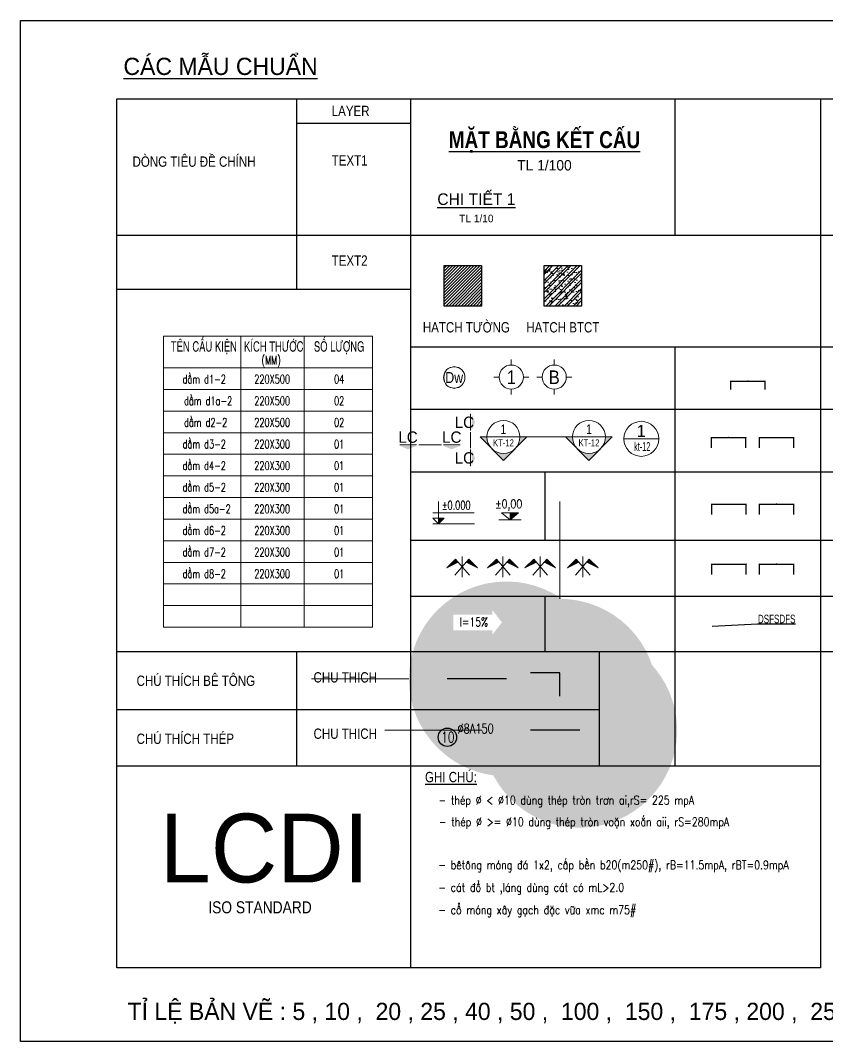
# Model space of a CAD drawing. Extents: x 597247 to 597986, y 2301157 to 2301524.
# Drawn here: x 597726.6 to 597871.5, y 2301340.3 to 2301523.8 of the extents above; entities that cross this region are included whole.
import ezdxf
from ezdxf.enums import TextEntityAlignment as Align

# ---------------------------------------------------------------- set-up
doc = ezdxf.new("R2010")
doc.units = 0
doc.header["$MEASUREMENT"] = 0
doc.linetypes.add('DASHDOT', pattern=[1, 0.5, -0.25, 0, -0.25])
doc.linetypes.add('HIDDEN', pattern=[0.375, 0.25, -0.125])
doc.layers.get('0').update_dxf_attribs({"color": 8, "linetype": 'CONTINUOUS', "lineweight": 9})
doc.layers.get('DEFPOINTS').update_dxf_attribs({"color": 8, "linetype": 'CONTINUOUS'})
for name, color, linetype, lineweight in [('ISO', 153, 'CONTINUOUS', 13), ('LC Dim', 8, 'CONTINUOUS', 18), ('LC Hatch', 252, 'CONTINUOUS', 9), ('LC ISO', 153, 'CONTINUOUS', 13), ('LC Khac', 4, 'CONTINUOUS', 9), ('LC MANH DUT', 35, 'HIDDEN', 5), ('LC Net manh', 239, 'CONTINUOUS', 5), ('LC Net thay', 7, 'CONTINUOUS', 25), ('LC Net truc', 79, 'DASHDOT', 13), ('LC Text1', 3, 'CONTINUOUS', 20), ('LC Text2', 7, 'CONTINUOUS', 25)]:
    doc.layers.add(name, color=color, linetype=linetype, lineweight=lineweight)
doc.styles.add('Arial', font='arial.ttf')
doc.styles.add('Brief text', font='VHHELS.ttf')
doc.styles.add('General text 2', font='arial.ttf')
doc.styles.add('HOATBIF', font='hoatbif.shx', dxfattribs={"width": 0.7})
doc.styles.add('LC 1', font='VHAVANB.ttf')
doc.styles.add('LC 2', font='VHARIALN.ttf', dxfattribs={"width": 0.7})
doc.styles.add('LC 3', font='vnsimli.shx', dxfattribs={"width": 0.75})
doc.styles.add('LC3', font='VHARIALB.ttf', dxfattribs={"width": 0.8})
doc.styles.add('T1', font='Vnsimli.shx', dxfattribs={"width": 0.8})
doc.styles.add('T2', font='VHARIAL.ttf', dxfattribs={"width": 0.8})
doc.styles.add('text', font='hoatbif.shx', dxfattribs={"width": 0.7})
doc.styles.add('text1', font='VHHELS.ttf', dxfattribs={"width": 0.7, "height": 300})
doc.dimstyles.new('1-100(1-25)', dxfattribs={"dimscale": 25, "dimtxt": 2.5, "dimasz": 0.35, "dimexe": 0.5, "dimexo": 1, "dimgap": 0.8, "dimtad": 1, "dimdec": 0, "dimzin": 0, "dimdsep": 46, "dimtxsty": 'HOATBIF', "dimblk1": 'DOT', "dimblk2": 'DOT', "dimsah": 1, "dimcen": -1, "dimdle": 1, "dimclrd": 256, "dimclre": 256, "dimclrt": 4, "dimadec": 3, "dimazin": 2, "dimtfac": 0.333333, "dimtdec": 0, "dimtix": 1, "dimtmove": 2, "dimatfit": 3, "dimldrblk": 'DOT', "dimfxl": 1, "dimtvp": 0.833333, "dimtolj": 1, "dimtzin": 0, "dimarcsym": 0})
doc.dimstyles.new('1-20', dxfattribs={"dimscale": 100, "dimtxt": 2.5, "dimasz": 0.35, "dimexe": 0.5, "dimexo": 0, "dimgap": 0.8, "dimtad": 1, "dimdec": 0, "dimlfac": 0.2, "dimzin": 0, "dimdsep": 46, "dimtxsty": 'HOATBIF', "dimblk1": 'DOT', "dimblk2": 'DOT', "dimsah": 1, "dimcen": -1, "dimdle": 1, "dimclrd": 256, "dimclre": 256, "dimclrt": 4, "dimadec": 3, "dimazin": 2, "dimtfac": 0.333333, "dimtdec": 0, "dimtix": 1, "dimtmove": 2, "dimatfit": 3, "dimldrblk": 'DOT', "dimfxl": 1, "dimtvp": 0.833333, "dimtolj": 1, "dimtzin": 0, "dimarcsym": 0})

# ---------------------------------------------------------------- blocks, each defined once
blk = doc.blocks.new('CT')
at = {"layer": 'LC Text1', "lineweight": 15}
blk.add_hatch(color=4, dxfattribs=at).paths.add_polyline_path([(3.25, 1.6), (1.64, 1.6), (1.64, 0)])
at = {"layer": 'LC Text1', "color": 4, "lineweight": 15, "ltscale": 50}
for p, q in [((0.05, 3.14), (12, 3.14)), ((12.09, 0), (0, 0))]:
    blk.add_line(p, q, dxfattribs=at)
for points in [[(1.64, 6.43), (1.64, 0)], [(1.64, 0), (0.03, 1.6), (1.64, 1.6)], [(1.64, 0), (3.25, 1.6), (1.64, 1.6)]]:
    blk.add_lwpolyline(points, dxfattribs=at)
at = {"layer": 'LC Text1', "color": 4, "style": 'LC 3', "width": 0.75}
blk.add_attdef('CT', (1.91, 3.5), '', height=2.2, dxfattribs=at)
blk = doc.blocks.new('DXicon')
at = {"layer": 'LC Hatch', "ltscale": 50}
for points in [[(-1.15, 4.39), (-1.9, 5.26), (-4.45, 2.69)], [(4.45, 2.69), (1.9, 5.26), (1.15, 4.39)]]:
    blk.add_hatch(color=252, dxfattribs=at).paths.add_polyline_path(points)
at = {"layer": 'LC Net manh', "color": 8, "ltscale": 50}
for p, q in [((0, 0.04), (0, 6.04)), ((-1.9, 5.26), (-4.45, 2.69)), ((-4.45, 2.69), (-1.15, 4.39)), ((-2.13, 0.57), (1.9, 5.26)), ((2.13, 0.57), (-1.9, 5.26)), ((4.45, 2.69), (1.15, 4.39)), ((1.9, 5.26), (4.45, 2.69))]:
    blk.add_line(p, q, dxfattribs=at)
blk = doc.blocks.new('DOT')
at = {"layer": 'LC Dim', "color": 4}
blk.add_line((-1, -1), (1, 1), dxfattribs=at)
at = {"layer": 'LC Dim'}
blk.add_line((-3, 0), (3, 0), dxfattribs=at)
at = {"layer": 'LC Dim', "color": 4}
blk.add_lwpolyline([(0.5, 1), (-1, -0.5), (-0.5, -1), (1, 0.5)], close=True, dxfattribs=at)
blk = doc.blocks.new('TTRUC')
at = {"layer": 'LC ISO'}
for p, q in [((0, 6.95), (0, 10.13)), ((-6.95, 0), (-10.13, 0)), ((6.95, 0), (10.13, 0)), ((0, -6.95), (0, -10.13))]:
    blk.add_line(p, q, dxfattribs=at)
at = {"layer": 'LC Net manh'}
blk.add_circle((0, 0), 6.95, dxfattribs=at)
blk = doc.blocks.new('TIEUDE1')
at = {"layer": 'LC Text2', "color": 7, "style": 'LC 1'}
blk.add_attdef('TIªU§Ò', text='', height=5, dxfattribs=at).set_placement((0, 0), align=Align.BOTTOM_CENTER)
blk.add_attdef('TL', text='', height=3, dxfattribs=at).set_placement((0, -2), align=Align.TOP_CENTER)
blk = doc.blocks.new('TIEUDE2')
at = {"layer": 'LC Text2', "color": 7, "style": 'LC 1'}
blk.add_attdef('%%UTIªU§Ò', text='', height=3.5, dxfattribs=at).set_placement((0, 0), align=Align.BOTTOM_CENTER)
blk.add_attdef('TL', text='', height=2.2, dxfattribs=at).set_placement((0, -1.8), align=Align.TOP_CENTER)
blk = doc.blocks.new('*D51')
at = {"layer": 'DEFPOINTS', "color": 0, "ltscale": 2, "transparency": 16777216}
for p in [(597860.34, 2301458.96), (597854.17, 2301457.4), (597860.34, 2301457.4)]:
    blk.add_point(p, dxfattribs=at)
at = {"layer": 'ISO', "lineweight": -2, "ltscale": 2, "transparency": 16777216}
for p, q in [((597854.17, 2301457.46), (597854.17, 2301458.99)), ((597854.19, 2301458.96), (597860.32, 2301458.96)), ((597860.34, 2301457.46), (597860.34, 2301458.99))]:
    blk.add_line(p, q, dxfattribs=at)
at = {"layer": 'ISO', "lineweight": -2, "ltscale": 2, "transparency": 16777216, "xscale": 0.021, "yscale": 0.021, "zscale": 0.021, "rotation": 180}
blk.add_blockref('DOT', (597854.17, 2301458.96), dxfattribs=at)
at = {"layer": 'ISO', "lineweight": -2, "ltscale": 2, "transparency": 16777216, "xscale": 0.021, "yscale": 0.021, "zscale": 0.021}
blk.add_blockref('DOT', (597860.34, 2301458.96), dxfattribs=at)
at = {"layer": 'ISO', "color": 4, "ltscale": 2, "transparency": 16777216, "insert": (597857.25, 2301459.09), "char_height": 0.15, "attachment_point": 5, "style": 'HOATBIF'}
blk.add_mtext('\\A1;6', dxfattribs=at)
blk = doc.blocks.new('*D52')
at = {"layer": 'DEFPOINTS', "color": 0, "ltscale": 2, "transparency": 16777216}
for p in [(597856.87, 2301448.81), (597850.69, 2301446.89), (597856.87, 2301446.89)]:
    blk.add_point(p, dxfattribs=at)
at = {"layer": 'ISO', "lineweight": -2, "ltscale": 2, "transparency": 16777216}
for p, q in [((597850.69, 2301446.95), (597850.69, 2301448.84)), ((597850.71, 2301448.81), (597856.85, 2301448.81)), ((597856.87, 2301446.95), (597856.87, 2301448.84))]:
    blk.add_line(p, q, dxfattribs=at)
at = {"layer": 'ISO', "lineweight": -2, "ltscale": 2, "transparency": 16777216, "xscale": 0.021, "yscale": 0.021, "zscale": 0.021, "rotation": 180}
blk.add_blockref('DOT', (597850.69, 2301448.81), dxfattribs=at)
at = {"layer": 'ISO', "lineweight": -2, "ltscale": 2, "transparency": 16777216, "xscale": 0.021, "yscale": 0.021, "zscale": 0.021}
blk.add_blockref('DOT', (597856.87, 2301448.81), dxfattribs=at)
at = {"layer": 'ISO', "color": 4, "ltscale": 2, "transparency": 16777216, "insert": (597853.78, 2301448.93), "char_height": 0.15, "attachment_point": 5, "style": 'HOATBIF'}
blk.add_mtext('\\A1;6', dxfattribs=at)
blk = doc.blocks.new('*D53')
at = {"layer": 'DEFPOINTS', "color": 0, "ltscale": 2, "transparency": 16777216}
for p in [(597856.94, 2301436.85), (597850.76, 2301434.93), (597856.94, 2301434.93)]:
    blk.add_point(p, dxfattribs=at)
at = {"layer": 'ISO', "lineweight": -2, "ltscale": 2, "transparency": 16777216}
for p, q in [((597850.76, 2301434.99), (597850.76, 2301436.88)), ((597850.78, 2301436.85), (597856.92, 2301436.85)), ((597856.94, 2301434.99), (597856.94, 2301436.88))]:
    blk.add_line(p, q, dxfattribs=at)
at = {"layer": 'ISO', "lineweight": -2, "ltscale": 2, "transparency": 16777216, "xscale": 0.021, "yscale": 0.021, "zscale": 0.021, "rotation": 180}
blk.add_blockref('DOT', (597850.76, 2301436.85), dxfattribs=at)
at = {"layer": 'ISO', "lineweight": -2, "ltscale": 2, "transparency": 16777216, "xscale": 0.021, "yscale": 0.021, "zscale": 0.021}
blk.add_blockref('DOT', (597856.94, 2301436.85), dxfattribs=at)
at = {"layer": 'ISO', "color": 4, "ltscale": 2, "transparency": 16777216, "insert": (597853.85, 2301436.97), "char_height": 0.15, "attachment_point": 5, "style": 'HOATBIF'}
blk.add_mtext('\\A1;6', dxfattribs=at)
blk = doc.blocks.new('*D54')
at = {"layer": 'DEFPOINTS', "color": 0, "ltscale": 2, "transparency": 16777216}
for p in [(597865.48, 2301436.85), (597859.3, 2301434.93), (597865.48, 2301434.93)]:
    blk.add_point(p, dxfattribs=at)
at = {"layer": 'ISO', "lineweight": -2, "ltscale": 2, "transparency": 16777216}
for p, q in [((597859.3, 2301434.99), (597859.3, 2301436.88)), ((597859.33, 2301436.85), (597865.46, 2301436.85)), ((597865.48, 2301434.99), (597865.48, 2301436.88))]:
    blk.add_line(p, q, dxfattribs=at)
at = {"layer": 'ISO', "lineweight": -2, "ltscale": 2, "transparency": 16777216, "xscale": 0.021, "yscale": 0.021, "zscale": 0.021, "rotation": 180}
blk.add_blockref('DOT', (597859.3, 2301436.85), dxfattribs=at)
at = {"layer": 'ISO', "lineweight": -2, "ltscale": 2, "transparency": 16777216, "xscale": 0.021, "yscale": 0.021, "zscale": 0.021}
blk.add_blockref('DOT', (597865.48, 2301436.85), dxfattribs=at)
at = {"layer": 'ISO', "color": 4, "ltscale": 2, "transparency": 16777216, "insert": (597862.39, 2301436.97), "char_height": 0.15, "attachment_point": 5, "style": 'HOATBIF'}
blk.add_mtext('\\A1;6', dxfattribs=at)
blk = doc.blocks.new('*D55')
at = {"layer": 'DEFPOINTS', "color": 0, "ltscale": 2, "transparency": 16777216}
for p in [(597865.48, 2301448.81), (597859.3, 2301446.89), (597865.48, 2301446.89)]:
    blk.add_point(p, dxfattribs=at)
at = {"layer": 'ISO', "lineweight": -2, "ltscale": 2, "transparency": 16777216}
for p, q in [((597859.3, 2301446.95), (597859.3, 2301448.84)), ((597859.33, 2301448.81), (597865.46, 2301448.81)), ((597865.48, 2301446.95), (597865.48, 2301448.84))]:
    blk.add_line(p, q, dxfattribs=at)
at = {"layer": 'ISO', "lineweight": -2, "ltscale": 2, "transparency": 16777216, "xscale": 0.021, "yscale": 0.021, "zscale": 0.021, "rotation": 180}
blk.add_blockref('DOT', (597859.3, 2301448.81), dxfattribs=at)
at = {"layer": 'ISO', "lineweight": -2, "ltscale": 2, "transparency": 16777216, "xscale": 0.021, "yscale": 0.021, "zscale": 0.021}
blk.add_blockref('DOT', (597865.48, 2301448.81), dxfattribs=at)
at = {"layer": 'ISO', "color": 4, "ltscale": 2, "transparency": 16777216, "insert": (597862.39, 2301448.93), "char_height": 0.15, "attachment_point": 5, "style": 'HOATBIF'}
blk.add_mtext('\\A1;6', dxfattribs=at)
blk = doc.blocks.new('*D56')
at = {"layer": 'DEFPOINTS', "color": 0, "ltscale": 2, "transparency": 16777216}
for p in [(597856.94, 2301426.08), (597850.76, 2301424.16), (597856.94, 2301424.16)]:
    blk.add_point(p, dxfattribs=at)
at = {"layer": 'ISO', "lineweight": -2, "ltscale": 2, "transparency": 16777216}
for p, q in [((597850.76, 2301424.22), (597850.76, 2301426.11)), ((597850.78, 2301426.08), (597856.92, 2301426.08)), ((597856.94, 2301424.22), (597856.94, 2301426.11))]:
    blk.add_line(p, q, dxfattribs=at)
at = {"layer": 'ISO', "lineweight": -2, "ltscale": 2, "transparency": 16777216, "xscale": 0.021, "yscale": 0.021, "zscale": 0.021, "rotation": 180}
blk.add_blockref('DOT', (597850.76, 2301426.08), dxfattribs=at)
at = {"layer": 'ISO', "lineweight": -2, "ltscale": 2, "transparency": 16777216, "xscale": 0.021, "yscale": 0.021, "zscale": 0.021}
blk.add_blockref('DOT', (597856.94, 2301426.08), dxfattribs=at)
at = {"layer": 'ISO', "color": 4, "ltscale": 2, "transparency": 16777216, "insert": (597853.85, 2301426.2), "char_height": 0.15, "attachment_point": 5, "style": 'HOATBIF'}
blk.add_mtext('\\A1;6', dxfattribs=at)
blk = doc.blocks.new('*D57')
at = {"layer": 'DEFPOINTS', "color": 0, "ltscale": 2, "transparency": 16777216}
for p in [(597865.48, 2301426.08), (597859.3, 2301424.16), (597865.48, 2301424.16)]:
    blk.add_point(p, dxfattribs=at)
at = {"layer": 'ISO', "lineweight": -2, "ltscale": 2, "transparency": 16777216}
for p, q in [((597859.3, 2301424.22), (597859.3, 2301426.11)), ((597859.33, 2301426.08), (597865.46, 2301426.08)), ((597865.48, 2301424.22), (597865.48, 2301426.11))]:
    blk.add_line(p, q, dxfattribs=at)
at = {"layer": 'ISO', "lineweight": -2, "ltscale": 2, "transparency": 16777216, "xscale": 0.021, "yscale": 0.021, "zscale": 0.021, "rotation": 180}
blk.add_blockref('DOT', (597859.3, 2301426.08), dxfattribs=at)
at = {"layer": 'ISO', "lineweight": -2, "ltscale": 2, "transparency": 16777216, "xscale": 0.021, "yscale": 0.021, "zscale": 0.021}
blk.add_blockref('DOT', (597865.48, 2301426.08), dxfattribs=at)
at = {"layer": 'ISO', "color": 4, "ltscale": 2, "transparency": 16777216, "insert": (597862.39, 2301426.2), "char_height": 0.15, "attachment_point": 5, "style": 'HOATBIF'}
blk.add_mtext('\\A1;6', dxfattribs=at)
blk = doc.blocks.new('trich CT')
at = {"layer": 'LC ISO'}
blk.add_line((-500, 0), (500, 0), dxfattribs=at)
blk.add_circle((0, 0), 500, dxfattribs=at)
at = {"layer": 'LC Text1', "style": 'text1'}
blk.add_attdef('T', text='', height=350, dxfattribs=at).set_placement((0, 223), align=Align.MIDDLE_CENTER)
at = {"layer": 'LC Text1', "linetype": 'ByBlock', "style": 'text', "width": 0.7}
blk.add_attdef('KT', text='', height=250, dxfattribs=at).set_placement((0, -217), align=Align.MIDDLE_CENTER)
blk = doc.blocks.new('*U48')
at = {"layer": 'LC ISO'}
h = blk.add_hatch(color=256, dxfattribs=at)
h.paths.add_polyline_path([(0, -8.49), (4.24, -4.24, -0.198912), (0, -6, -0.198912), (-4.24, -4.24)])
h.paths.add_polyline_path([(8.49, 0), (6, 0, -0.198912), (4.24, -4.24)])
h.paths.add_polyline_path([(-4.24, -4.24, -0.198912), (-6, 0), (-8.49, 0)])
h = blk.add_hatch(color=256, dxfattribs=at)
h.paths.add_polyline_path([(31.08, -8.49), (35.32, -4.24, -0.198912), (31.08, -6, -0.198912), (26.84, -4.24)])
h.paths.add_polyline_path([(39.57, 0), (37.08, 0, -0.198912), (35.32, -4.24)])
h.paths.add_polyline_path([(26.84, -4.24, -0.198912), (25.08, 0), (22.59, 0)])
for p, q in [((-6, 0), (6, 0)), ((25.08, 0), (37.08, 0))]:
    blk.add_line(p, q, dxfattribs=at)
for points in [[(6, 0), (8.49, 0), (0, -8.49), (-8.49, 0), (-6, 0)], [(37.08, 0), (39.57, 0), (31.08, -8.49), (22.59, 0), (25.08, 0)]]:
    blk.add_lwpolyline(points, dxfattribs=at)
for centre in [(0, 0), (31.08, 0)]:
    blk.add_circle(centre, 6, dxfattribs=at)
at = {"layer": 'LC MANH DUT', "linetype": 'HIDDEN', "ltscale": 300}
blk.add_line((6, 0), (25.08, 0), dxfattribs=at)
at = {"layer": 'LC Text1', "style": 'Brief text', "width": 0.8, "flags": 8}
for tag, p in [('VIEW-NUMBER2', (0, 52)), ('VIEW-NUMBER1', (0, 0))]:
    blk.add_attdef(tag, text='', height=3.5, dxfattribs=at).set_placement(p, align=Align.BOTTOM_CENTER)
at = {"layer": 'LC Text1', "style": 'Arial', "width": 0.8, "flags": 8}
for tag, p in [('SHEET-NUMBER2', (0, 51.13)), ('SHEET-NUMBER1', (0, -0.87))]:
    blk.add_attdef(tag, text='', height=2.5, dxfattribs=at).set_placement(p, align=Align.TOP_CENTER)
blk = doc.blocks.new('Caodo1')
at = {"layer": 'LC Text1'}
blk.add_hatch(color=4, dxfattribs=at).paths.add_polyline_path([(0, 0), (243, 200), (0, 200)])
at = {"layer": 'LC Text1', "color": 4}
for p, q in [((324, 0), (-324, 0)), ((0, 0), (0, 200))]:
    blk.add_line(p, q, dxfattribs=at)
blk.add_lwpolyline([(-243, 200), (243, 200), (0, 0), (0, 0)], close=True, dxfattribs=at)
at = {"layer": 'LC Text1', "color": 4, "style": 'T1', "width": 0.8}
blk.add_attdef('%%P0,00', text='', height=250, dxfattribs=at).set_placement((-39, 460), align=Align.MIDDLE_CENTER)
blk = doc.blocks.new('*U50')
at = {"layer": 'DEFPOINTS'}
blk.add_lwpolyline([(0, 3.4), (-2, 2.75), (-3.23, 1.05), (-3.23, -1.05), (-2, -2.75), (0, -3.4), (2, -2.75), (3.23, -1.05), (3.23, 1.05), (2, 2.75)], close=True, dxfattribs=at)
at = {"layer": 'LC Text1', "style": 'General text 2', "width": 0.8, "flags": 8}
blk.add_attdef('SYMBOL', text='', height=3.5, dxfattribs=at).set_placement((0, 0), align=Align.MIDDLE_CENTER)
blk.add_wipeout([(0, 3.4), (-2, 2.75), (-3.23, 1.05), (-3.23, -1.05), (-2, -2.75), (0, -3.4), (2, -2.75), (3.23, -1.05), (3.23, 1.05), (2, 2.75)]).dxf.layer = 'LC Net manh'
at = {"layer": 'LC ISO'}
blk.add_circle((0, 0), 3.4, dxfattribs=at)

msp = doc.modelspace()

# ---------------------------------------------------------------- hatches: boundary and pattern name
at = {"layer": 'LC Hatch', "ltscale": 2}
h = msp.add_hatch(dxfattribs=at)
h.set_pattern_fill('ANSI31', color=256, scale=3.088555)
h.set_pattern_definition([(45, (597802.54218, 2301856.92095), (-0.2729923, 0.2729923), [])])
h.paths.add_polyline_path([(597809.42, 2301472.44), (597809.42, 2301479.72), (597802.69, 2301479.72), (597802.69, 2301472.44)])
h = msp.add_hatch(dxfattribs=at)
h.set_pattern_fill('BTCT', color=256, scale=0.308856)
h.set_pattern_definition([(50, (597805.7574, 2301856.921), (2.215298, -0.1938134), [0.231642, -2.548058]), (355, (597805.7574, 2301856.921), (-0.428541, 2.323187), [0.185313, -2.038446]), (100.4514, (597805.942, 2301856.9048), (1.786758, 2.129372), [0.196865, -2.165516]), (46.1842, (597805.7574, 2301857.5387), (3.296233, -0.511215), [0.347462, -3.822087]), (96.6356, (597806.032, 2301857.496), (2.886757, 3.008617), [0.295298, -3.248274]), (351.1842, (597805.7574, 2301857.5387), (2.886755, 3.00862), [0.27797, -3.05767]), (21, (597806.0662, 2301857.3842), (1.84358, -1.243511), [0.231642, -2.548058]), (326, (597806.0662, 2301857.3842), (0.751493, 2.239666), [0.185313, -2.038446]), (71.4514, (597806.2199, 2301857.2806), (2.595074, 0.996153), [0.196865, -2.165516]), (37.5, (597805.7574, 2301856.92095), (0.0375564, 1.028161), [0, -2.013738, 0, -2.069332, 0, -2.046168]), (7.5, (597805.7574, 2301856.921), (0.8125048, 1.2181624), [0, -1.179828, 0, -1.9674097, 0, -0.7798602]), (327.5, (597805.0686, 2301856.92095), (1.6487401, -0.069662), [0, -0.772139, 0, -2.409073, 0, -3.1966547]), (317.5, (597804.7598, 2301856.921), (1.8012027, 0.30918), [0, -1.0037805, 0, -1.5998716, 0, -2.270088]), (45, (597805.7574, 2301856.921), (-0.818977, 0.818977), []), (45, (597806.3034, 2301856.921), (-0.818977, 0.818977), [])])
h.paths.add_polyline_path([(597827.36, 2301479.72), (597820.62, 2301479.72), (597820.62, 2301472.44), (597827.36, 2301472.44)])

# ---------------------------------------------------------------- linework, layer by layer
at = {"layer": 'DEFPOINTS', "ltscale": 0.2}
msp.add_lwpolyline([(597726.59, 2301523.75), (597986.03, 2301523.75), (597986.03, 2301340.29), (597726.59, 2301340.29)], close=True, dxfattribs=at)
at = {"layer": 'LC Khac', "color": 1, "ltscale": 2}
for p, q in [((597807.41, 2301453.05), (597807.41, 2301450.05)), ((597797.7, 2301447.52), (597794.7, 2301447.52)), ((597805.55, 2301447.52), (597802.55, 2301447.52)), ((597807.41, 2301446.65), (597807.41, 2301443.65))]:
    msp.add_line(p, q, dxfattribs=at)
for points in [[(597808.24, 2301451.55, 0, 2.91, 0), (597807.63, 2301451.55, 1.7, 1.7, 0)], [(597796.2, 2301446.69, 0, 2.91, 0), (597796.2, 2301447.3, 1.7, 1.7, 0)], [(597804.05, 2301446.69, 0, 2.91, 0), (597804.05, 2301447.3, 1.7, 1.7, 0)], [(597808.24, 2301445.15, 0, 2.91, 0), (597807.63, 2301445.15, 1.7, 1.7, 0)]]:
    msp.add_lwpolyline(points, format="xyseb", dxfattribs=at)
at = {"layer": 'LC MANH DUT', "ltscale": 200}
msp.add_line((597807.41, 2301449.75), (597807.41, 2301446.92), dxfattribs=at)
at = {"layer": 'LC MANH DUT', "ltscale": 300}
msp.add_line((597798.11, 2301447.52), (597802.23, 2301447.52), dxfattribs=at)
at = {"layer": 'LC Net thay'}
for p, q in [((597776.15, 2301509.64), (597776.15, 2301475.49)), ((597796.62, 2301509.64), (597796.62, 2301353.56)), ((597844.12, 2301509.64), (597844.12, 2301485.16)), ((597870.26, 2301509.64), (597882.44, 2301509.64)), ((597796.62, 2301505.25), (597776.15, 2301505.25)), ((597743.92, 2301485.16), (597844.12, 2301485.16)), ((597743.92, 2301485.16), (597882.44, 2301485.16)), ((597743.92, 2301475.49), (597796.62, 2301475.49)), ((597796.62, 2301465.1), (597882.44, 2301465.1)), ((597844.12, 2301465.1), (597844.12, 2301389.83)), ((597796.62, 2301453.88), (597882.44, 2301453.88)), ((597796.62, 2301442.65), (597882.44, 2301442.65)), ((597820.76, 2301442.65), (597820.76, 2301430.35)), ((597796.62, 2301430.35), (597882.44, 2301430.35)), ((597796.62, 2301420.34), (597844.12, 2301420.34)), ((597796.62, 2301420.34), (597882.44, 2301420.34)), ((597820.76, 2301420.34), (597820.76, 2301410.39)), ((597743.92, 2301410.39), (597882.44, 2301410.39)), ((597776.15, 2301410.39), (597776.15, 2301389.83)), ((597830.6, 2301389.83), (597830.6, 2301410.39)), ((597743.92, 2301399.94), (597830.6, 2301399.94)), ((597743.92, 2301389.83), (597870.26, 2301389.83)), ((597743.92, 2301389.83), (597870.26, 2301389.83))]:
    msp.add_line(p, q, dxfattribs=at)
msp.add_lwpolyline([(597743.92, 2301509.64), (597870.26, 2301509.64), (597870.26, 2301353.56), (597743.92, 2301353.56)], close=True, dxfattribs=at)
at = {"layer": 'LC Text2', "ltscale": 2}
for points in [[(597802.69, 2301479.72), (597809.42, 2301479.72), (597809.42, 2301472.44), (597802.69, 2301472.44)], [(597820.62, 2301479.72), (597827.36, 2301479.72), (597827.36, 2301472.44), (597820.62, 2301472.44)]]:
    msp.add_lwpolyline(points, close=True, dxfattribs=at)
at = {"layer": 'LC Text2', "ltscale": 100}
msp.add_circle((597803.27, 2301394.97), 1.65, dxfattribs=at)

# ---------------------------------------------------------------- block references
at = {"layer": 'LC Hatch', "xscale": 0.6177110705332083, "yscale": 0.6177110705332083, "zscale": 0.6177110705332083}
for p in [(597805.92, 2301423.73), (597813.24, 2301423.73), (597819.95, 2301423.73), (597827.57, 2301423.73)]:
    msp.add_blockref('DXicon', p, dxfattribs=at)
at = {"layer": 'LC ISO', "xscale": 0.3112782505533035, "yscale": 0.3112782505533035, "zscale": 0.3112782505533035}
for p in [(597814.74, 2301459.68), (597822.46, 2301459.68)]:
    msp.add_blockref('TTRUC', p, dxfattribs=at)
at = {"layer": 'LC ISO'}
ref = msp.add_blockref('*U48', (597813.33, 2301448.91), dxfattribs=dict(at, xscale=0.4941688436091759, yscale=0.4941688436091759, zscale=0.4941688436091759))
ref.add_attrib('VIEW-NUMBER1', '1', dxfattribs={"layer": 'LC Text1', "height": 1.73, "style": 'Brief text', "width": 0.8}).set_placement((597813.33, 2301448.91, 0), align=Align.BOTTOM_CENTER)
ref.add_attrib('SHEET-NUMBER1', 'KT-12', dxfattribs={"layer": 'LC Text1', "height": 1.235, "style": 'Arial', "width": 0.8}).set_placement((597813.33, 2301448.48, 0), align=Align.TOP_CENTER)
ref.add_attrib('VIEW-NUMBER2', '1', dxfattribs={"layer": 'LC Text1', "height": 1.73, "style": 'Brief text', "width": 0.8}).set_placement((597828.69, 2301448.91, 0), align=Align.BOTTOM_CENTER)
ref.add_attrib('SHEET-NUMBER2', 'KT-12', dxfattribs={"layer": 'LC Text1', "height": 1.235, "style": 'Arial', "width": 0.8}).set_placement((597828.69, 2301448.48, 0), align=Align.TOP_CENTER)
ref = msp.add_blockref('trich CT', (597838.07, 2301448.58), dxfattribs=dict(at, xscale=0.006290063423655958, yscale=0.006290063423655958, zscale=0.006290063423655958))
ref.add_attrib('T', '1', dxfattribs={"layer": 'LC Text2', "height": 2.2, "style": 'text1'}).set_placement((597838.07, 2301449.98, 0), align=Align.MIDDLE_CENTER)
ref.add_attrib('KT', ' kt-12', dxfattribs={"layer": 'LC Text2', "linetype": 'ByBlock', "height": 1.573, "style": 'text', "width": 0.55}).set_placement((597838.07, 2301447.21, 0), align=Align.MIDDLE_CENTER)
at = {"layer": 'LC Text1'}
ref = msp.add_blockref('CT', (597800.65, 2301433.32), dxfattribs=dict(at, xscale=0.6177110705332083, yscale=0.6177110705332083, zscale=0.6177110705332083))
ref.add_attrib('CT', '%%P0.000', (597802.28, 2301435.88, 0), dxfattribs={"color": 4, "height": 1.532, "style": 'LC 3', "width": 0.7})
ref = msp.add_blockref('Caodo1', (597814.51, 2301434.05), dxfattribs=dict(at, xscale=0.006177110545114699, yscale=0.006177110545114699, zscale=0.006177110545114699))
ref.add_attrib('%%P0,00', '%%p0,00', dxfattribs={"layer": 'LC Text2', "color": 4, "height": 1.544, "style": 'T1', "width": 0.8}).set_placement((597814.27, 2301436.89, 0), align=Align.MIDDLE_CENTER)
at = {"layer": 'LC Text2'}
ref = msp.add_blockref('TIEUDE1', (597820.7, 2301499.89), dxfattribs=dict(at, xscale=0.6177110705332083, yscale=0.6177110705332083, zscale=0.6177110705332083))
ref.add_attrib('TIªU§Ò', '%%UmÆt b»ng kÕt cÊu', dxfattribs={"color": 7, "height": 3.0419, "style": 'LC3', "width": 0.8}).set_placement((597820.7, 2301499.89, 0), align=Align.BOTTOM_CENTER)
ref.add_attrib('TL', 'TL 1/100', dxfattribs={"color": 7, "height": 1.853, "style": 'LC 1'}).set_placement((597820.7, 2301498.65, 0), align=Align.TOP_CENTER)
ref = msp.add_blockref('TIEUDE2', (597808.47, 2301489.96), dxfattribs=dict(at, xscale=0.6177110705332083, yscale=0.6177110705332083, zscale=0.6177110705332083))
ref.add_attrib('%%UTIªU§Ò', '%%Uchi tiÕt 1', dxfattribs={"color": 7, "height": 2.0978, "style": 'LC 1'}).set_placement((597808.47, 2301489.96, 0), align=Align.BOTTOM_CENTER)
ref.add_attrib('TL', 'TL 1/10', dxfattribs={"color": 7, "height": 1.359, "style": 'LC 1'}).set_placement((597808.47, 2301488.85, 0), align=Align.TOP_CENTER)

# ---------------------------------------------------------------- texts
at = {"ltscale": 2, "style": 'LC 1'}
for text, p in [('A', (597806.31, 2301451.55)), ('B', (597796.2, 2301448.89)), ('B', (597804.05, 2301448.89)), ('A', (597806.31, 2301445.15))]:
    msp.add_attdef('LC', text=text, height=2.04, dxfattribs=at).set_placement(p, align=Align.MIDDLE_CENTER)
at = {"layer": 'LC Dim', "color": 4, "ltscale": 2, "insert": (597859.03, 2301415.42, 0), "char_height": 1.544, "attachment_point": 7, "style": 'HOATBIF'}
msp.add_mtext('DSFSDFS', dxfattribs=at)
at = {"layer": 'LC Text1', "ltscale": 0.2, "style": 'LC 1', "width": 0.9}
for s, p in [('1', (597814.74, 2301457.69)), ('B', (597822.46, 2301457.69))]:
    msp.add_text(s, height=2.44, dxfattribs=at).set_placement(p, align=Align.BOTTOM_CENTER)
at = {"layer": 'LC Text1', "color": 3, "style": 'LC 3', "width": 0.8}
for s, p in [('- thÐp %%C < %%C10 dïng thÐp trßn tr¬n ai,rS= 225 mpA', (597801.67, 2301382.9)), ('- thÐp %%C >= %%C10 dïng thÐp trßn voÆn xo¾n aii, rS=280mpA', (597801.73, 2301379)), ('- bªt«ng mãng ®¸ 1x2, cÊp bÒn b20(m250#), rB=11.5mpA, rBT=0.9mpA', (597801.65, 2301371.25)), ('- c¸t ®æ bt ,l¸ng dïng c¸t cã mL>2.0', (597801.65, 2301367.21)), ('- cæ mãng x©y g¹ch ®Æc v÷a xmc m75#', (597801.65, 2301363.18))]:
    msp.add_text(s, height=1.5443, dxfattribs=at).set_placement(p)
at = {"layer": 'LC Text2', "lineweight": -2}
for s, height, style, p in [('%%uc¸c mÉu chuÈn', 3.0886, 'LC 1', (597745.09, 2301513.95)), ('iso standard', 2.162, 'LC 2', (597760.33, 2301363.33)), ('tØ lÖ b¶n vÏ : 5 , 10 ,  20 , 25 , 40 , 50 ,  100 ,  150 ,  175 , 200 ,  250 , 400 , 500 , 1000 ....', 3.0886, 'LC 1', (597745.83, 2301344.17))]:
    msp.add_text(s, height=height, dxfattribs=dict(at, style=style)).set_placement(p)
at = {"layer": 'LC Text2', "style": 'T2', "width": 0.8}
for s, height, p in [('layer', 1.853, (597782.49, 2301506.57)), ('dßng tiªu ®Ò chÝnh', 1.8531, (597746.72, 2301497.46)), ('text1', 1.853, (597782.49, 2301497.67)), ('text2', 1.853, (597782.49, 2301479.68)), ('HATCH T¦êNG', 1.8531, (597798.86, 2301467.69)), ('HATCH BTCT', 1.853, (597817.44, 2301467.69)), ('chó thÝch bª t«ng', 1.8531, (597747.45, 2301404.19)), ('chu thich', 1.853, (597779.23, 2301404.8)), ('chó thÝch thÐp', 1.8531, (597747.45, 2301393.77)), ('chu thich', 1.853, (597779.23, 2301394.68)), ('%%Ughi chó:', 1.8531, (597799.25, 2301386.89))]:
    msp.add_text(s, height=height, dxfattribs=at).set_placement(p)
at = {"layer": 'LC Text2', "linetype": 'ByBlock', "style": 'LC 3', "width": 0.75}
msp.add_text('%%C8A150', height=1.716, dxfattribs=at).set_placement((597805.08, 2301395.66))
at = {"layer": 'LC Text2', "ltscale": 100, "style": 'LC 3', "width": 0.75}
msp.add_text('10', height=1.887, dxfattribs=at).set_placement((597803.36, 2301394.97), align=Align.MIDDLE_CENTER)
at = {"layer": 'LC Text2', "lineweight": -2, "style": 'LC 1'}
msp.add_text('LCDI', height=12.354, dxfattribs=at).set_placement((597770.41, 2301375.06), align=Align.MIDDLE)

# ---------------------------------------------------------------- dimensions: what is measured, and where the dimension line sits
at = {"layer": 'ISO', "ltscale": 2}
for base, p1, p2, picture, middle in [((597860.34, 2301458.96), (597854.17, 2301457.4), (597860.34, 2301457.4), '*D51', (597857.25, 2301459.09)), ((597856.87, 2301448.81), (597850.69, 2301446.89), (597856.87, 2301446.89), '*D52', (597853.78, 2301448.93)), ((597865.48, 2301448.81), (597859.3, 2301446.89), (597865.48, 2301446.89), '*D55', (597862.39, 2301448.93)), ((597856.94, 2301436.85), (597850.76, 2301434.93), (597856.94, 2301434.93), '*D53', (597853.85, 2301436.97)), ((597865.48, 2301436.85), (597859.3, 2301434.93), (597865.48, 2301434.93), '*D54', (597862.39, 2301436.97)), ((597856.94, 2301426.08), (597850.76, 2301424.16), (597856.94, 2301424.16), '*D56', (597853.85, 2301426.2)), ((597865.48, 2301426.08), (597859.3, 2301424.16), (597865.48, 2301424.16), '*D57', (597862.39, 2301426.2))]:
    dim = msp.add_linear_dim(base=base, p1=p1, p2=p2, dimstyle='1-100(1-25)', override={"dimscale": 0.06}, dxfattribs=at)
    dim.commit()
    dim.dimension.update_dxf_attribs({"geometry": picture, "text_midpoint": middle})

# ---------------------------------------------------------------- leaders
at = {"layer": 'ISO', "ltscale": 2, "annotation_type": 0, "has_hookline": 1, "hookline_direction": 0, "text_width": 6.74}
msp.add_leader([(597850.81, 2301414.93, 0), (597858.98, 2301415.37, 0)], dimstyle='1-100(1-25)', override={"dimscale": 0.06}, dxfattribs=at)
at = {"layer": 'LC Dim', "ltscale": 2}
for points in [[(597813.86, 2301405.45, 0), (597803.23, 2301405.45, 0)], [(597823.45, 2301402.34, 0), (597823.45, 2301406.52, 0), (597818.17, 2301406.52, 0)], [(597827.03, 2301396.21, 0), (597818.97, 2301396.21, 0), (597818.22, 2301396.21, 0)]]:
    msp.add_leader(points, dimstyle='1-20', dxfattribs=at)

# ---------------------------------------------------------------- next in the draw order: block references
at = {"layer": 'LC Net manh'}
ref = msp.add_blockref('*U50', (597804.49, 2301459.6), dxfattribs=dict(at, xscale=0.565096607044696, yscale=0.565096607044696, zscale=0.565096607044696))
ref.add_attrib('SYMBOL', 'Dw', dxfattribs={"layer": 'LC Text1', "height": 1.978, "style": 'General text 2', "width": 0.8}).set_placement((597804.49, 2301459.6), align=Align.MIDDLE_CENTER)

# ---------------------------------------------------------------- next in the draw order: wipeouts: each hides what was drawn before it
at = {"ltscale": 500}
for points, layer in [([(597804.33, 2301414.2), (597804.33, 2301417.01), (597811.33, 2301417.01), (597811.33, 2301417.82), (597813.07, 2301415.6), (597811.33, 2301413.39), (597811.33, 2301414.2)], 'LC Hatch'), ([(597752.31, 2301467.02), (597789.83, 2301467.02), (597789.83, 2301414.73), (597752.31, 2301414.73)], 'LC Net truc')]:
    msp.add_wipeout(points, dxfattribs=at).translate(0, 0, 0).dxf.layer = layer

# ---------------------------------------------------------------- next in the draw order: linework, layer by layer
at = {"layer": 'LC MANH DUT', "ltscale": 500}
for points in [[(597752.31, 2301467.02), (597766.2, 2301467.02), (597766.2, 2301461.33), (597752.31, 2301461.33)], [(597766.2, 2301467.02), (597777.52, 2301467.02), (597777.52, 2301461.33), (597766.2, 2301461.33)], [(597777.52, 2301467.02), (597789.83, 2301467.02), (597789.83, 2301461.33), (597777.52, 2301461.33)], [(597752.31, 2301461.33), (597766.2, 2301461.33), (597766.2, 2301457.45), (597752.31, 2301457.45)], [(597766.2, 2301461.33), (597777.52, 2301461.33), (597777.52, 2301457.45), (597766.2, 2301457.45)], [(597777.52, 2301461.33), (597789.83, 2301461.33), (597789.83, 2301457.45), (597777.52, 2301457.45)], [(597752.31, 2301457.45), (597766.2, 2301457.45), (597766.2, 2301453.57), (597752.31, 2301453.57)], [(597766.2, 2301457.45), (597777.52, 2301457.45), (597777.52, 2301453.57), (597766.2, 2301453.57)], [(597777.52, 2301457.45), (597789.83, 2301457.45), (597789.83, 2301453.57), (597777.52, 2301453.57)], [(597752.31, 2301453.57), (597766.2, 2301453.57), (597766.2, 2301449.68), (597752.31, 2301449.68)], [(597766.2, 2301453.57), (597777.52, 2301453.57), (597777.52, 2301449.68), (597766.2, 2301449.68)], [(597777.52, 2301453.57), (597789.83, 2301453.57), (597789.83, 2301449.68), (597777.52, 2301449.68)], [(597752.31, 2301449.68), (597766.2, 2301449.68), (597766.2, 2301445.8), (597752.31, 2301445.8)], [(597766.2, 2301449.68), (597777.52, 2301449.68), (597777.52, 2301445.8), (597766.2, 2301445.8)], [(597777.52, 2301449.68), (597789.83, 2301449.68), (597789.83, 2301445.8), (597777.52, 2301445.8)], [(597752.31, 2301445.8), (597766.2, 2301445.8), (597766.2, 2301441.92), (597752.31, 2301441.92)], [(597766.2, 2301445.8), (597777.52, 2301445.8), (597777.52, 2301441.92), (597766.2, 2301441.92)], [(597777.52, 2301445.8), (597789.83, 2301445.8), (597789.83, 2301441.92), (597777.52, 2301441.92)], [(597752.31, 2301441.92), (597766.2, 2301441.92), (597766.2, 2301438.03), (597752.31, 2301438.03)], [(597766.2, 2301441.92), (597777.52, 2301441.92), (597777.52, 2301438.03), (597766.2, 2301438.03)], [(597777.52, 2301441.92), (597789.83, 2301441.92), (597789.83, 2301438.03), (597777.52, 2301438.03)], [(597752.31, 2301438.03), (597766.2, 2301438.03), (597766.2, 2301434.15), (597752.31, 2301434.15)], [(597766.2, 2301438.03), (597777.52, 2301438.03), (597777.52, 2301434.15), (597766.2, 2301434.15)], [(597777.52, 2301438.03), (597789.83, 2301438.03), (597789.83, 2301434.15), (597777.52, 2301434.15)], [(597752.31, 2301434.15), (597766.2, 2301434.15), (597766.2, 2301430.26), (597752.31, 2301430.26)], [(597766.2, 2301434.15), (597777.52, 2301434.15), (597777.52, 2301430.26), (597766.2, 2301430.26)], [(597777.52, 2301434.15), (597789.83, 2301434.15), (597789.83, 2301430.26), (597777.52, 2301430.26)], [(597752.31, 2301430.26), (597766.2, 2301430.26), (597766.2, 2301426.38), (597752.31, 2301426.38)], [(597766.2, 2301430.26), (597777.52, 2301430.26), (597777.52, 2301426.38), (597766.2, 2301426.38)], [(597777.52, 2301430.26), (597789.83, 2301430.26), (597789.83, 2301426.38), (597777.52, 2301426.38)], [(597752.31, 2301426.38), (597766.2, 2301426.38), (597766.2, 2301422.5), (597752.31, 2301422.5)], [(597766.2, 2301426.38), (597777.52, 2301426.38), (597777.52, 2301422.5), (597766.2, 2301422.5)], [(597777.52, 2301426.38), (597789.83, 2301426.38), (597789.83, 2301422.5), (597777.52, 2301422.5)], [(597752.31, 2301422.5), (597766.2, 2301422.5), (597766.2, 2301418.61), (597752.31, 2301418.61)], [(597766.2, 2301422.5), (597777.52, 2301422.5), (597777.52, 2301418.61), (597766.2, 2301418.61)], [(597777.52, 2301422.5), (597789.83, 2301422.5), (597789.83, 2301418.61), (597777.52, 2301418.61)], [(597752.31, 2301418.61), (597766.2, 2301418.61), (597766.2, 2301414.73), (597752.31, 2301414.73)], [(597766.2, 2301418.61), (597777.52, 2301418.61), (597777.52, 2301414.73), (597766.2, 2301414.73)], [(597777.52, 2301418.61), (597789.83, 2301418.61), (597789.83, 2301414.73), (597777.52, 2301414.73)]]:
    msp.add_lwpolyline(points, close=True, dxfattribs=at)

# ---------------------------------------------------------------- next in the draw order: texts
at = {"layer": 'LC Text1', "color": 3, "style": 'LC 3', "width": 0.7}
for s, p in [('(MM)', (597769.87, 2301461.95)), ('dÇm d1-2', (597755.72, 2301458.53)), ('220X500', (597768.58, 2301458.53)), ('04', (597782.9, 2301458.53)), ('dÇm d1a-2', (597755.98, 2301454.64)), ('220X500', (597768.58, 2301454.64)), ('02', (597782.9, 2301454.64)), ('dÇm d2-2', (597755.98, 2301450.76)), ('220X500', (597768.58, 2301450.76)), ('02', (597782.9, 2301450.76)), ('dÇm d3-2', (597755.72, 2301446.87)), ('220X300', (597768.58, 2301446.87)), ('01', (597782.9, 2301446.87)), ('dÇm d4-2', (597755.72, 2301442.99)), ('220X300', (597768.58, 2301442.99)), ('01', (597782.9, 2301442.99)), ('dÇm d5-2', (597755.72, 2301439.11)), ('220X300', (597768.58, 2301439.11)), ('01', (597782.9, 2301439.11)), ('dÇm d5a-2', (597755.72, 2301435.22)), ('220X300', (597768.58, 2301435.22)), ('01', (597782.9, 2301435.22)), ('dÇm d6-2', (597755.72, 2301431.34)), ('220X300', (597768.58, 2301431.34)), ('01', (597782.9, 2301431.34)), ('dÇm d7-2', (597755.72, 2301427.46)), ('220X300', (597768.58, 2301427.46)), ('01', (597782.9, 2301427.46)), ('dÇm d8-2', (597755.72, 2301423.57)), ('220X300', (597768.58, 2301423.57)), ('01', (597782.9, 2301423.57))]:
    msp.add_text(s, height=1.532, dxfattribs=at).set_placement(p)
at = {"layer": 'LC Text1', "style": 'LC 3', "width": 0.75}
msp.add_text(' I=15%%%', height=1.619, dxfattribs=at).set_placement((597804.62, 2301414.88))
at = {"layer": 'LC Text2', "lineweight": -2, "style": 'LC 2', "width": 0.8}
for s, height, p in [('tªn cÊu kiÖn', 1.8531, (597753.6, 2301464.25)), ('kÝch th\xadíc', 1.853, (597766.75, 2301464.25)), ('sè l\xadîng', 1.853, (597779.3, 2301464.25))]:
    msp.add_text(s, height=height, dxfattribs=at).set_placement(p)

doc.saveas('drawing.dxf')
